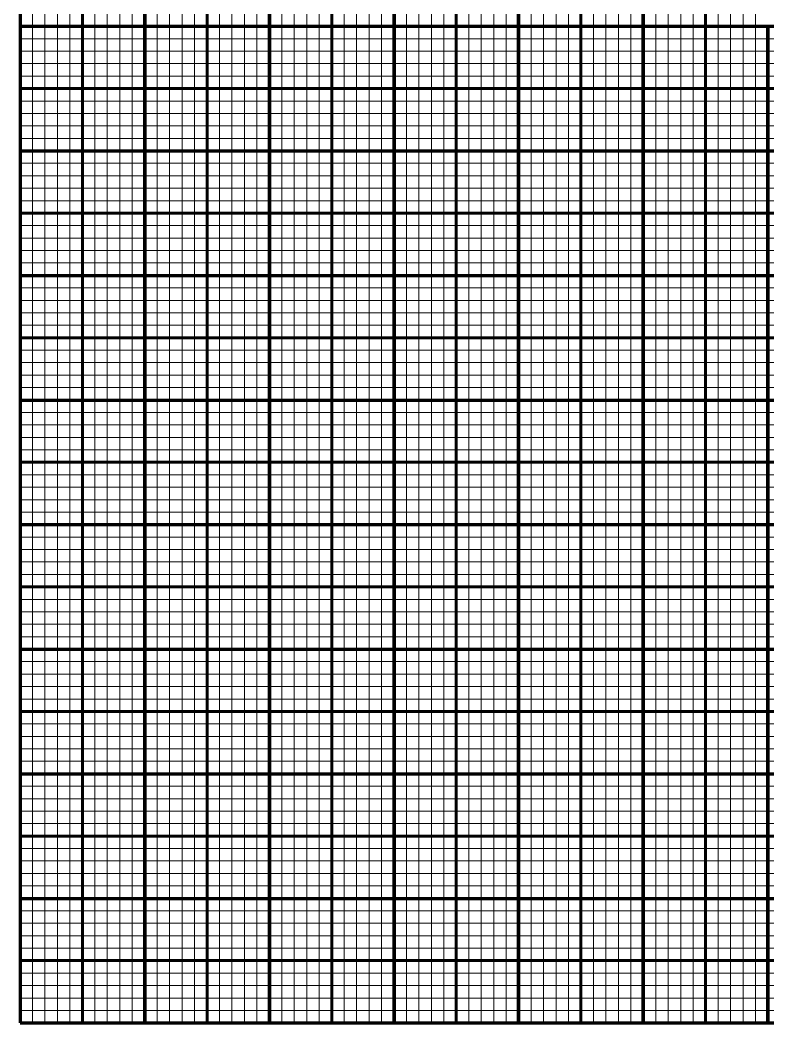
# Model space of a CAD drawing. Header units: millimetres. Extents: x -34 to 216, y -1 to 249.
# Drawn here: x -34.2 to 25.8, y -1.2 to 79.3 of the extents above; entities that cross this region are included whole.
import ezdxf

# ---------------------------------------------------------------- set-up
doc = ezdxf.new("R2010")
doc.units = ezdxf.units.MM
for name, pattern in [('K5LT_BASIC', [0]), ('K5LT_REINFORCED', [0]), ('K5LT_THIN', [0])]:
    doc.linetypes.add(name, pattern=pattern)

msp = doc.modelspace()

# ---------------------------------------------------------------- linework, layer by layer
at = {"color": 134, "linetype": 'K5LT_REINFORCED', "lineweight": 100, "true_color": 0x009696}
for p, q in [((-34.229, 88.803), (-34.229, 78.803)), ((-24.229, 78.803), (-24.229, 88.803)), ((-24.229, 88.803), (-24.229, 78.803)), ((-14.229, 78.803), (-14.229, 88.803)), ((-14.229, 88.803), (-14.229, 78.803)), ((-4.229, 78.803), (-4.229, 88.803)), ((-4.229, 88.803), (-4.229, 78.803)), ((5.771, 78.803), (5.771, 88.803)), ((5.771, 88.803), (5.771, 78.803)), ((15.771, 78.803), (15.771, 88.803)), ((15.771, 88.803), (15.771, 78.803)), ((-34.229, 78.803), (-24.229, 78.803)), ((-34.229, 78.803), (-34.229, 68.803)), ((-34.229, 78.803), (-24.229, 78.803)), ((-24.229, 68.803), (-24.229, 78.803)), ((-24.229, 78.803), (-14.229, 78.803)), ((-24.229, 78.803), (-24.229, 68.803)), ((-24.229, 78.803), (-14.229, 78.803)), ((-14.229, 68.803), (-14.229, 78.803)), ((-14.229, 78.803), (-4.229, 78.803)), ((-14.229, 78.803), (-14.229, 68.803)), ((-14.229, 78.803), (-4.229, 78.803)), ((-4.229, 68.803), (-4.229, 78.803)), ((-4.229, 78.803), (5.771, 78.803)), ((-4.229, 78.803), (-4.229, 68.803)), ((-4.229, 78.803), (5.771, 78.803)), ((5.771, 68.803), (5.771, 78.803)), ((5.771, 78.803), (15.771, 78.803)), ((5.771, 78.803), (5.771, 68.803)), ((5.771, 78.803), (15.771, 78.803)), ((15.771, 68.803), (15.771, 78.803)), ((15.771, 78.803), (25.771, 78.803)), ((15.771, 78.803), (15.771, 68.803)), ((15.771, 78.803), (25.771, 78.803)), ((25.771, 68.803), (25.771, 78.803)), ((25.771, 78.803), (35.771, 78.803)), ((25.771, 78.803), (25.771, 68.803)), ((-34.229, 68.803), (-24.229, 68.803)), ((-34.229, 68.803), (-34.229, 58.803)), ((-34.229, 68.803), (-24.229, 68.803)), ((-24.229, 58.803), (-24.229, 68.803)), ((-24.229, 68.803), (-14.229, 68.803)), ((-24.229, 68.803), (-24.229, 58.803)), ((-24.229, 68.803), (-14.229, 68.803)), ((-14.229, 58.803), (-14.229, 68.803)), ((-14.229, 68.803), (-4.229, 68.803)), ((-14.229, 68.803), (-14.229, 58.803)), ((-14.229, 68.803), (-4.229, 68.803)), ((-4.229, 58.803), (-4.229, 68.803)), ((-4.229, 68.803), (5.771, 68.803)), ((-4.229, 68.803), (-4.229, 58.803)), ((-4.229, 68.803), (5.771, 68.803)), ((5.771, 58.803), (5.771, 68.803)), ((5.771, 68.803), (15.771, 68.803)), ((5.771, 68.803), (5.771, 58.803)), ((5.771, 68.803), (15.771, 68.803)), ((15.771, 58.803), (15.771, 68.803)), ((15.771, 68.803), (25.771, 68.803)), ((15.771, 68.803), (15.771, 58.803)), ((15.771, 68.803), (25.771, 68.803)), ((25.771, 58.803), (25.771, 68.803)), ((25.771, 68.803), (35.771, 68.803)), ((25.771, 68.803), (25.771, 58.803)), ((25.771, 68.803), (35.771, 68.803)), ((-34.229, 58.803), (-24.229, 58.803)), ((-34.229, 58.803), (-34.229, 48.803)), ((-34.229, 58.803), (-24.229, 58.803)), ((-24.229, 48.803), (-24.229, 58.803)), ((-24.229, 58.803), (-14.229, 58.803)), ((-24.229, 58.803), (-24.229, 48.803)), ((-24.229, 58.803), (-14.229, 58.803)), ((-14.229, 48.803), (-14.229, 58.803)), ((-14.229, 58.803), (-4.229, 58.803)), ((-14.229, 58.803), (-14.229, 48.803)), ((-14.229, 58.803), (-4.229, 58.803)), ((-4.229, 48.803), (-4.229, 58.803)), ((-4.229, 58.803), (5.771, 58.803)), ((-4.229, 58.803), (-4.229, 48.803)), ((-4.229, 58.803), (5.771, 58.803)), ((5.771, 48.803), (5.771, 58.803)), ((5.771, 58.803), (15.771, 58.803)), ((5.771, 58.803), (5.771, 48.803)), ((5.771, 58.803), (15.771, 58.803)), ((15.771, 48.803), (15.771, 58.803)), ((15.771, 58.803), (25.771, 58.803)), ((15.771, 58.803), (15.771, 48.803)), ((15.771, 58.803), (25.771, 58.803)), ((25.771, 48.803), (25.771, 58.803)), ((25.771, 58.803), (35.771, 58.803)), ((25.771, 58.803), (25.771, 48.803)), ((25.771, 58.803), (35.771, 58.803)), ((-34.229, 48.803), (-24.229, 48.803)), ((-34.229, 48.803), (-34.229, 38.803)), ((-34.229, 48.803), (-24.229, 48.803)), ((-24.229, 38.803), (-24.229, 48.803)), ((-24.229, 48.803), (-14.229, 48.803)), ((-24.229, 48.803), (-24.229, 38.803)), ((-24.229, 48.803), (-14.229, 48.803)), ((-14.229, 38.803), (-14.229, 48.803)), ((-14.229, 48.803), (-4.229, 48.803)), ((-14.229, 48.803), (-14.229, 38.803)), ((-14.229, 48.803), (-4.229, 48.803)), ((-4.229, 38.803), (-4.229, 48.803)), ((-4.229, 48.803), (5.771, 48.803)), ((-4.229, 48.803), (-4.229, 38.803)), ((-4.229, 48.803), (5.771, 48.803)), ((5.771, 38.803), (5.771, 48.803)), ((5.771, 48.803), (15.771, 48.803)), ((5.771, 48.803), (5.771, 38.803)), ((5.771, 48.803), (15.771, 48.803)), ((15.771, 38.803), (15.771, 48.803)), ((15.771, 48.803), (25.771, 48.803)), ((15.771, 48.803), (15.771, 38.803)), ((15.771, 48.803), (25.771, 48.803)), ((25.771, 38.803), (25.771, 48.803)), ((25.771, 48.803), (35.771, 48.803)), ((25.771, 48.803), (25.771, 38.803)), ((25.771, 48.803), (35.771, 48.803)), ((-34.229, 38.803), (-24.229, 38.803)), ((-34.229, 38.803), (-34.229, 28.803)), ((-34.229, 38.803), (-24.229, 38.803)), ((-24.229, 28.803), (-24.229, 38.803)), ((-24.229, 38.803), (-14.229, 38.803)), ((-24.229, 38.803), (-24.229, 28.803)), ((-24.229, 38.803), (-14.229, 38.803)), ((-14.229, 28.803), (-14.229, 38.803)), ((-14.229, 38.803), (-4.229, 38.803)), ((-14.229, 38.803), (-14.229, 28.803)), ((-14.229, 38.803), (-4.229, 38.803)), ((-4.229, 28.803), (-4.229, 38.803)), ((-4.229, 38.803), (5.771, 38.803)), ((-4.229, 38.803), (-4.229, 28.803)), ((-4.229, 38.803), (5.771, 38.803)), ((5.771, 28.803), (5.771, 38.803)), ((5.771, 38.803), (15.771, 38.803)), ((5.771, 38.803), (5.771, 28.803)), ((5.771, 38.803), (15.771, 38.803)), ((15.771, 28.803), (15.771, 38.803)), ((15.771, 38.803), (25.771, 38.803)), ((15.771, 38.803), (15.771, 28.803)), ((15.771, 38.803), (25.771, 38.803)), ((25.771, 28.803), (25.771, 38.803)), ((25.771, 38.803), (35.771, 38.803)), ((25.771, 38.803), (25.771, 28.803)), ((25.771, 38.803), (35.771, 38.803)), ((-34.229, 28.803), (-24.229, 28.803)), ((-34.229, 28.803), (-34.229, 18.803)), ((-34.229, 28.803), (-24.229, 28.803)), ((-24.229, 18.803), (-24.229, 28.803)), ((-24.229, 28.803), (-14.229, 28.803)), ((-24.229, 28.803), (-24.229, 18.803)), ((-24.229, 28.803), (-14.229, 28.803)), ((-14.229, 18.803), (-14.229, 28.803)), ((-14.229, 28.803), (-4.229, 28.803)), ((-14.229, 28.803), (-14.229, 18.803)), ((-14.229, 28.803), (-4.229, 28.803)), ((-4.229, 18.803), (-4.229, 28.803)), ((-4.229, 28.803), (5.771, 28.803)), ((-4.229, 28.803), (-4.229, 18.803)), ((-4.229, 28.803), (5.771, 28.803)), ((5.771, 18.803), (5.771, 28.803)), ((5.771, 28.803), (15.771, 28.803)), ((5.771, 28.803), (5.771, 18.803)), ((5.771, 28.803), (15.771, 28.803)), ((15.771, 18.803), (15.771, 28.803)), ((15.771, 28.803), (25.771, 28.803)), ((15.771, 28.803), (15.771, 18.803)), ((15.771, 28.803), (25.771, 28.803)), ((25.771, 18.803), (25.771, 28.803)), ((25.771, 28.803), (35.771, 28.803)), ((25.771, 28.803), (25.771, 18.803)), ((25.771, 28.803), (35.771, 28.803)), ((-34.229, 18.803), (-24.229, 18.803)), ((-34.229, 18.803), (-34.229, 8.803)), ((-34.229, 18.803), (-24.229, 18.803)), ((-24.229, 8.803), (-24.229, 18.803)), ((-24.229, 18.803), (-14.229, 18.803)), ((-24.229, 18.803), (-24.229, 8.803)), ((-24.229, 18.803), (-14.229, 18.803)), ((-14.229, 8.803), (-14.229, 18.803)), ((-14.229, 18.803), (-4.229, 18.803)), ((-14.229, 18.803), (-14.229, 8.803)), ((-14.229, 18.803), (-4.229, 18.803)), ((-4.229, 8.803), (-4.229, 18.803)), ((-4.229, 18.803), (5.771, 18.803)), ((-4.229, 18.803), (-4.229, 8.803)), ((-4.229, 18.803), (5.771, 18.803)), ((5.771, 8.803), (5.771, 18.803)), ((5.771, 18.803), (15.771, 18.803)), ((5.771, 18.803), (5.771, 8.803)), ((5.771, 18.803), (15.771, 18.803)), ((15.771, 8.803), (15.771, 18.803)), ((15.771, 18.803), (25.771, 18.803)), ((15.771, 18.803), (15.771, 8.803)), ((15.771, 18.803), (25.771, 18.803)), ((25.771, 8.803), (25.771, 18.803)), ((25.771, 18.803), (35.771, 18.803)), ((25.771, 18.803), (25.771, 8.803)), ((25.771, 18.803), (35.771, 18.803)), ((-34.229, 8.803), (-24.229, 8.803)), ((-34.229, 8.803), (-34.229, -1.197)), ((-34.229, 8.803), (-24.229, 8.803)), ((-34.229, 8.803), (-34.229, -1.197)), ((-34.229, 8.803), (-24.229, 8.803)), ((-24.229, -1.197), (-24.229, 8.803)), ((-24.229, -1.197), (-24.229, 8.803)), ((-24.229, 8.803), (-14.229, 8.803)), ((-24.229, 8.803), (-24.229, -1.197)), ((-24.229, 8.803), (-14.229, 8.803)), ((-14.229, -1.197), (-14.229, 8.803)), ((-14.229, 8.803), (-4.229, 8.803)), ((-14.229, 8.803), (-14.229, -1.197)), ((-14.229, 8.803), (-4.229, 8.803)), ((-4.229, -1.197), (-4.229, 8.803)), ((-4.229, 8.803), (5.771, 8.803)), ((-4.229, 8.803), (-4.229, -1.197)), ((-4.229, 8.803), (5.771, 8.803)), ((5.771, -1.197), (5.771, 8.803)), ((5.771, 8.803), (15.771, 8.803)), ((5.771, 8.803), (5.771, -1.197)), ((5.771, 8.803), (15.771, 8.803)), ((15.771, -1.197), (15.771, 8.803)), ((15.771, 8.803), (25.771, 8.803)), ((15.771, 8.803), (15.771, -1.197)), ((15.771, 8.803), (25.771, 8.803)), ((25.771, -1.197), (25.771, 8.803)), ((25.771, 8.803), (35.771, 8.803)), ((25.771, 8.803), (25.771, -1.197)), ((25.771, 8.803), (35.771, 8.803)), ((-34.229, -1.197), (-24.229, -1.197)), ((-34.229, -1.197), (-24.229, -1.197)), ((-24.229, -1.197), (-14.229, -1.197)), ((-14.229, -1.197), (-4.229, -1.197)), ((-4.229, -1.197), (5.771, -1.197)), ((5.771, -1.197), (15.771, -1.197)), ((15.771, -1.197), (25.771, -1.197)), ((25.771, -1.197), (35.771, -1.197))]:
    msp.add_line(p, q, dxfattribs=at)
at = {"color": 7, "linetype": 'K5LT_THIN', "lineweight": 18}
for p, q in [((-33.229, 88.803), (-33.229, 78.803)), ((-32.229, 88.803), (-32.229, 78.803)), ((-31.229, 88.803), (-31.229, 78.803)), ((-30.229, 88.803), (-30.229, 78.803)), ((-28.229, 88.803), (-28.229, 78.803)), ((-27.229, 88.803), (-27.229, 78.803)), ((-26.229, 88.803), (-26.229, 78.803)), ((-25.229, 88.803), (-25.229, 78.803)), ((-23.229, 88.803), (-23.229, 78.803)), ((-22.229, 88.803), (-22.229, 78.803)), ((-21.229, 88.803), (-21.229, 78.803)), ((-20.229, 88.803), (-20.229, 78.803)), ((-18.229, 88.803), (-18.229, 78.803)), ((-17.229, 88.803), (-17.229, 78.803)), ((-16.229, 88.803), (-16.229, 78.803)), ((-15.229, 88.803), (-15.229, 78.803)), ((-13.229, 88.803), (-13.229, 78.803)), ((-12.229, 88.803), (-12.229, 78.803)), ((-11.229, 88.803), (-11.229, 78.803)), ((-10.229, 88.803), (-10.229, 78.803)), ((-8.229, 88.803), (-8.229, 78.803)), ((-7.229, 88.803), (-7.229, 78.803)), ((-6.229, 88.803), (-6.229, 78.803)), ((-5.229, 88.803), (-5.229, 78.803)), ((-3.229, 88.803), (-3.229, 78.803)), ((-2.229, 88.803), (-2.229, 78.803)), ((-1.229, 88.803), (-1.229, 78.803)), ((-0.229, 88.803), (-0.229, 78.803)), ((1.771, 88.803), (1.771, 78.803)), ((2.771, 88.803), (2.771, 78.803)), ((3.771, 88.803), (3.771, 78.803)), ((4.771, 88.803), (4.771, 78.803)), ((6.771, 88.803), (6.771, 78.803)), ((7.771, 88.803), (7.771, 78.803)), ((8.771, 88.803), (8.771, 78.803)), ((9.771, 88.803), (9.771, 78.803)), ((11.771, 88.803), (11.771, 78.803)), ((12.771, 88.803), (12.771, 78.803)), ((13.771, 88.803), (13.771, 78.803)), ((14.771, 88.803), (14.771, 78.803)), ((16.771, 88.803), (16.771, 78.803)), ((17.771, 88.803), (17.771, 78.803)), ((18.771, 88.803), (18.771, 78.803)), ((19.771, 88.803), (19.771, 78.803)), ((21.771, 88.803), (21.771, 78.803)), ((22.771, 88.803), (22.771, 78.803)), ((23.771, 88.803), (23.771, 78.803)), ((24.771, 88.803), (24.771, 78.803)), ((-33.229, 78.803), (-33.229, 68.803)), ((-32.229, 78.803), (-32.229, 68.803)), ((-31.229, 78.803), (-31.229, 68.803)), ((-30.229, 78.803), (-30.229, 68.803)), ((-28.229, 78.803), (-28.229, 68.803)), ((-27.229, 78.803), (-27.229, 68.803)), ((-26.229, 78.803), (-26.229, 68.803)), ((-25.229, 78.803), (-25.229, 68.803)), ((-23.229, 78.803), (-23.229, 68.803)), ((-22.229, 78.803), (-22.229, 68.803)), ((-21.229, 78.803), (-21.229, 68.803)), ((-20.229, 78.803), (-20.229, 68.803)), ((-18.229, 78.803), (-18.229, 68.803)), ((-17.229, 78.803), (-17.229, 68.803)), ((-16.229, 78.803), (-16.229, 68.803)), ((-15.229, 78.803), (-15.229, 68.803)), ((-13.229, 78.803), (-13.229, 68.803)), ((-12.229, 78.803), (-12.229, 68.803)), ((-11.229, 78.803), (-11.229, 68.803)), ((-10.229, 78.803), (-10.229, 68.803)), ((-8.229, 78.803), (-8.229, 68.803)), ((-7.229, 78.803), (-7.229, 68.803)), ((-6.229, 78.803), (-6.229, 68.803)), ((-5.229, 78.803), (-5.229, 68.803)), ((-3.229, 78.803), (-3.229, 68.803)), ((-2.229, 78.803), (-2.229, 68.803)), ((-1.229, 78.803), (-1.229, 68.803)), ((-0.229, 78.803), (-0.229, 68.803)), ((1.771, 78.803), (1.771, 68.803)), ((2.771, 78.803), (2.771, 68.803)), ((3.771, 78.803), (3.771, 68.803)), ((4.771, 78.803), (4.771, 68.803)), ((6.771, 78.803), (6.771, 68.803)), ((7.771, 78.803), (7.771, 68.803)), ((8.771, 78.803), (8.771, 68.803)), ((9.771, 78.803), (9.771, 68.803)), ((11.771, 78.803), (11.771, 68.803)), ((12.771, 78.803), (12.771, 68.803)), ((13.771, 78.803), (13.771, 68.803)), ((14.771, 78.803), (14.771, 68.803)), ((16.771, 78.803), (16.771, 68.803)), ((17.771, 78.803), (17.771, 68.803)), ((18.771, 78.803), (18.771, 68.803)), ((19.771, 78.803), (19.771, 68.803)), ((21.771, 78.803), (21.771, 68.803)), ((22.771, 78.803), (22.771, 68.803)), ((23.771, 78.803), (23.771, 68.803)), ((24.771, 78.803), (24.771, 68.803)), ((-34.229, 77.803), (-24.229, 77.803)), ((-24.229, 77.803), (-14.229, 77.803)), ((-14.229, 77.803), (-4.229, 77.803)), ((-4.229, 77.803), (5.771, 77.803)), ((5.771, 77.803), (15.771, 77.803)), ((15.771, 77.803), (25.771, 77.803)), ((25.771, 77.803), (35.771, 77.803)), ((-34.229, 76.803), (-24.229, 76.803)), ((-24.229, 76.803), (-14.229, 76.803)), ((-14.229, 76.803), (-4.229, 76.803)), ((-4.229, 76.803), (5.771, 76.803)), ((5.771, 76.803), (15.771, 76.803)), ((15.771, 76.803), (25.771, 76.803)), ((25.771, 76.803), (35.771, 76.803)), ((-34.229, 75.803), (-24.229, 75.803)), ((-24.229, 75.803), (-14.229, 75.803)), ((-14.229, 75.803), (-4.229, 75.803)), ((-4.229, 75.803), (5.771, 75.803)), ((5.771, 75.803), (15.771, 75.803)), ((15.771, 75.803), (25.771, 75.803)), ((25.771, 75.803), (35.771, 75.803)), ((-34.229, 74.803), (-24.229, 74.803)), ((-24.229, 74.803), (-14.229, 74.803)), ((-14.229, 74.803), (-4.229, 74.803)), ((-4.229, 74.803), (5.771, 74.803)), ((5.771, 74.803), (15.771, 74.803)), ((15.771, 74.803), (25.771, 74.803)), ((25.771, 74.803), (35.771, 74.803)), ((-34.229, 72.803), (-24.229, 72.803)), ((-24.229, 72.803), (-14.229, 72.803)), ((-14.229, 72.803), (-4.229, 72.803)), ((-4.229, 72.803), (5.771, 72.803)), ((5.771, 72.803), (15.771, 72.803)), ((15.771, 72.803), (25.771, 72.803)), ((25.771, 72.803), (35.771, 72.803)), ((-34.229, 71.803), (-24.229, 71.803)), ((-24.229, 71.803), (-14.229, 71.803)), ((-14.229, 71.803), (-4.229, 71.803)), ((-4.229, 71.803), (5.771, 71.803)), ((5.771, 71.803), (15.771, 71.803)), ((15.771, 71.803), (25.771, 71.803)), ((25.771, 71.803), (35.771, 71.803)), ((-34.229, 70.803), (-24.229, 70.803)), ((-24.229, 70.803), (-14.229, 70.803)), ((-14.229, 70.803), (-4.229, 70.803)), ((-4.229, 70.803), (5.771, 70.803)), ((5.771, 70.803), (15.771, 70.803)), ((15.771, 70.803), (25.771, 70.803)), ((25.771, 70.803), (35.771, 70.803)), ((-34.229, 69.803), (-24.229, 69.803)), ((-24.229, 69.803), (-14.229, 69.803)), ((-14.229, 69.803), (-4.229, 69.803)), ((-4.229, 69.803), (5.771, 69.803)), ((5.771, 69.803), (15.771, 69.803)), ((15.771, 69.803), (25.771, 69.803)), ((25.771, 69.803), (35.771, 69.803)), ((-33.229, 68.803), (-33.229, 58.803)), ((-32.229, 68.803), (-32.229, 58.803)), ((-31.229, 68.803), (-31.229, 58.803)), ((-30.229, 68.803), (-30.229, 58.803)), ((-28.229, 68.803), (-28.229, 58.803)), ((-27.229, 68.803), (-27.229, 58.803)), ((-26.229, 68.803), (-26.229, 58.803)), ((-25.229, 68.803), (-25.229, 58.803)), ((-23.229, 68.803), (-23.229, 58.803)), ((-22.229, 68.803), (-22.229, 58.803)), ((-21.229, 68.803), (-21.229, 58.803)), ((-20.229, 68.803), (-20.229, 58.803)), ((-18.229, 68.803), (-18.229, 58.803)), ((-17.229, 68.803), (-17.229, 58.803)), ((-16.229, 68.803), (-16.229, 58.803)), ((-15.229, 68.803), (-15.229, 58.803)), ((-13.229, 68.803), (-13.229, 58.803)), ((-12.229, 68.803), (-12.229, 58.803)), ((-11.229, 68.803), (-11.229, 58.803)), ((-10.229, 68.803), (-10.229, 58.803)), ((-8.229, 68.803), (-8.229, 58.803)), ((-7.229, 68.803), (-7.229, 58.803)), ((-6.229, 68.803), (-6.229, 58.803)), ((-5.229, 68.803), (-5.229, 58.803)), ((-3.229, 68.803), (-3.229, 58.803)), ((-2.229, 68.803), (-2.229, 58.803)), ((-1.229, 68.803), (-1.229, 58.803)), ((-0.229, 68.803), (-0.229, 58.803)), ((1.771, 68.803), (1.771, 58.803)), ((2.771, 68.803), (2.771, 58.803)), ((3.771, 68.803), (3.771, 58.803)), ((4.771, 68.803), (4.771, 58.803)), ((6.771, 68.803), (6.771, 58.803)), ((7.771, 68.803), (7.771, 58.803)), ((8.771, 68.803), (8.771, 58.803)), ((9.771, 68.803), (9.771, 58.803)), ((11.771, 68.803), (11.771, 58.803)), ((12.771, 68.803), (12.771, 58.803)), ((13.771, 68.803), (13.771, 58.803)), ((14.771, 68.803), (14.771, 58.803)), ((16.771, 68.803), (16.771, 58.803)), ((17.771, 68.803), (17.771, 58.803)), ((18.771, 68.803), (18.771, 58.803)), ((19.771, 68.803), (19.771, 58.803)), ((21.771, 68.803), (21.771, 58.803)), ((22.771, 68.803), (22.771, 58.803)), ((23.771, 68.803), (23.771, 58.803)), ((24.771, 68.803), (24.771, 58.803)), ((-34.229, 67.803), (-24.229, 67.803)), ((-24.229, 67.803), (-14.229, 67.803)), ((-14.229, 67.803), (-4.229, 67.803)), ((-4.229, 67.803), (5.771, 67.803)), ((5.771, 67.803), (15.771, 67.803)), ((15.771, 67.803), (25.771, 67.803)), ((25.771, 67.803), (35.771, 67.803)), ((-34.229, 66.803), (-24.229, 66.803)), ((-24.229, 66.803), (-14.229, 66.803)), ((-14.229, 66.803), (-4.229, 66.803)), ((-4.229, 66.803), (5.771, 66.803)), ((5.771, 66.803), (15.771, 66.803)), ((15.771, 66.803), (25.771, 66.803)), ((25.771, 66.803), (35.771, 66.803)), ((-34.229, 65.803), (-24.229, 65.803)), ((-24.229, 65.803), (-14.229, 65.803)), ((-14.229, 65.803), (-4.229, 65.803)), ((-4.229, 65.803), (5.771, 65.803)), ((5.771, 65.803), (15.771, 65.803)), ((15.771, 65.803), (25.771, 65.803)), ((25.771, 65.803), (35.771, 65.803)), ((-34.229, 64.803), (-24.229, 64.803)), ((-24.229, 64.803), (-14.229, 64.803)), ((-14.229, 64.803), (-4.229, 64.803)), ((-4.229, 64.803), (5.771, 64.803)), ((5.771, 64.803), (15.771, 64.803)), ((15.771, 64.803), (25.771, 64.803)), ((25.771, 64.803), (35.771, 64.803)), ((-34.229, 62.803), (-24.229, 62.803)), ((-24.229, 62.803), (-14.229, 62.803)), ((-14.229, 62.803), (-4.229, 62.803)), ((-4.229, 62.803), (5.771, 62.803)), ((5.771, 62.803), (15.771, 62.803)), ((15.771, 62.803), (25.771, 62.803)), ((25.771, 62.803), (35.771, 62.803)), ((-34.229, 61.803), (-24.229, 61.803)), ((-24.229, 61.803), (-14.229, 61.803)), ((-14.229, 61.803), (-4.229, 61.803)), ((-4.229, 61.803), (5.771, 61.803)), ((5.771, 61.803), (15.771, 61.803)), ((15.771, 61.803), (25.771, 61.803)), ((25.771, 61.803), (35.771, 61.803)), ((-34.229, 60.803), (-24.229, 60.803)), ((-24.229, 60.803), (-14.229, 60.803)), ((-14.229, 60.803), (-4.229, 60.803)), ((-4.229, 60.803), (5.771, 60.803)), ((5.771, 60.803), (15.771, 60.803)), ((15.771, 60.803), (25.771, 60.803)), ((25.771, 60.803), (35.771, 60.803)), ((-34.229, 59.803), (-24.229, 59.803)), ((-24.229, 59.803), (-14.229, 59.803)), ((-14.229, 59.803), (-4.229, 59.803)), ((-4.229, 59.803), (5.771, 59.803)), ((5.771, 59.803), (15.771, 59.803)), ((15.771, 59.803), (25.771, 59.803)), ((25.771, 59.803), (35.771, 59.803)), ((-33.229, 58.803), (-33.229, 48.803)), ((-32.229, 58.803), (-32.229, 48.803)), ((-31.229, 58.803), (-31.229, 48.803)), ((-30.229, 58.803), (-30.229, 48.803)), ((-28.229, 58.803), (-28.229, 48.803)), ((-27.229, 58.803), (-27.229, 48.803)), ((-26.229, 58.803), (-26.229, 48.803)), ((-25.229, 58.803), (-25.229, 48.803)), ((-23.229, 58.803), (-23.229, 48.803)), ((-22.229, 58.803), (-22.229, 48.803)), ((-21.229, 58.803), (-21.229, 48.803)), ((-20.229, 58.803), (-20.229, 48.803)), ((-18.229, 58.803), (-18.229, 48.803)), ((-17.229, 58.803), (-17.229, 48.803)), ((-16.229, 58.803), (-16.229, 48.803)), ((-15.229, 58.803), (-15.229, 48.803)), ((-13.229, 58.803), (-13.229, 48.803)), ((-12.229, 58.803), (-12.229, 48.803)), ((-11.229, 58.803), (-11.229, 48.803)), ((-10.229, 58.803), (-10.229, 48.803)), ((-8.229, 58.803), (-8.229, 48.803)), ((-7.229, 58.803), (-7.229, 48.803)), ((-6.229, 58.803), (-6.229, 48.803)), ((-5.229, 58.803), (-5.229, 48.803)), ((-3.229, 58.803), (-3.229, 48.803)), ((-2.229, 58.803), (-2.229, 48.803)), ((-1.229, 58.803), (-1.229, 48.803)), ((-0.229, 58.803), (-0.229, 48.803)), ((1.771, 58.803), (1.771, 48.803)), ((2.771, 58.803), (2.771, 48.803)), ((3.771, 58.803), (3.771, 48.803)), ((4.771, 58.803), (4.771, 48.803)), ((6.771, 58.803), (6.771, 48.803)), ((7.771, 58.803), (7.771, 48.803)), ((8.771, 58.803), (8.771, 48.803)), ((9.771, 58.803), (9.771, 48.803)), ((11.771, 58.803), (11.771, 48.803)), ((12.771, 58.803), (12.771, 48.803)), ((13.771, 58.803), (13.771, 48.803)), ((14.771, 58.803), (14.771, 48.803)), ((16.771, 58.803), (16.771, 48.803)), ((17.771, 58.803), (17.771, 48.803)), ((18.771, 58.803), (18.771, 48.803)), ((19.771, 58.803), (19.771, 48.803)), ((21.771, 58.803), (21.771, 48.803)), ((22.771, 58.803), (22.771, 48.803)), ((23.771, 58.803), (23.771, 48.803)), ((24.771, 58.803), (24.771, 48.803)), ((-34.229, 57.803), (-24.229, 57.803)), ((-24.229, 57.803), (-14.229, 57.803)), ((-14.229, 57.803), (-4.229, 57.803)), ((-4.229, 57.803), (5.771, 57.803)), ((5.771, 57.803), (15.771, 57.803)), ((15.771, 57.803), (25.771, 57.803)), ((25.771, 57.803), (35.771, 57.803)), ((-34.229, 56.803), (-24.229, 56.803)), ((-24.229, 56.803), (-14.229, 56.803)), ((-14.229, 56.803), (-4.229, 56.803)), ((-4.229, 56.803), (5.771, 56.803)), ((5.771, 56.803), (15.771, 56.803)), ((15.771, 56.803), (25.771, 56.803)), ((25.771, 56.803), (35.771, 56.803)), ((-34.229, 55.803), (-24.229, 55.803)), ((-24.229, 55.803), (-14.229, 55.803)), ((-14.229, 55.803), (-4.229, 55.803)), ((-4.229, 55.803), (5.771, 55.803)), ((5.771, 55.803), (15.771, 55.803)), ((15.771, 55.803), (25.771, 55.803)), ((25.771, 55.803), (35.771, 55.803)), ((-34.229, 54.803), (-24.229, 54.803)), ((-24.229, 54.803), (-14.229, 54.803)), ((-14.229, 54.803), (-4.229, 54.803)), ((-4.229, 54.803), (5.771, 54.803)), ((5.771, 54.803), (15.771, 54.803)), ((15.771, 54.803), (25.771, 54.803)), ((25.771, 54.803), (35.771, 54.803)), ((-34.229, 52.803), (-24.229, 52.803)), ((-24.229, 52.803), (-14.229, 52.803)), ((-14.229, 52.803), (-4.229, 52.803)), ((-4.229, 52.803), (5.771, 52.803)), ((5.771, 52.803), (15.771, 52.803)), ((15.771, 52.803), (25.771, 52.803)), ((25.771, 52.803), (35.771, 52.803)), ((-34.229, 51.803), (-24.229, 51.803)), ((-24.229, 51.803), (-14.229, 51.803)), ((-14.229, 51.803), (-4.229, 51.803)), ((-4.229, 51.803), (5.771, 51.803)), ((5.771, 51.803), (15.771, 51.803)), ((15.771, 51.803), (25.771, 51.803)), ((25.771, 51.803), (35.771, 51.803)), ((-34.229, 50.803), (-24.229, 50.803)), ((-24.229, 50.803), (-14.229, 50.803)), ((-14.229, 50.803), (-4.229, 50.803)), ((-4.229, 50.803), (5.771, 50.803)), ((5.771, 50.803), (15.771, 50.803)), ((15.771, 50.803), (25.771, 50.803)), ((25.771, 50.803), (35.771, 50.803)), ((-34.229, 49.803), (-24.229, 49.803)), ((-24.229, 49.803), (-14.229, 49.803)), ((-14.229, 49.803), (-4.229, 49.803)), ((-4.229, 49.803), (5.771, 49.803)), ((5.771, 49.803), (15.771, 49.803)), ((15.771, 49.803), (25.771, 49.803)), ((25.771, 49.803), (35.771, 49.803)), ((-33.229, 48.803), (-33.229, 38.803)), ((-32.229, 48.803), (-32.229, 38.803)), ((-31.229, 48.803), (-31.229, 38.803)), ((-30.229, 48.803), (-30.229, 38.803)), ((-28.229, 48.803), (-28.229, 38.803)), ((-27.229, 48.803), (-27.229, 38.803)), ((-26.229, 48.803), (-26.229, 38.803)), ((-25.229, 48.803), (-25.229, 38.803)), ((-23.229, 48.803), (-23.229, 38.803)), ((-22.229, 48.803), (-22.229, 38.803)), ((-21.229, 48.803), (-21.229, 38.803)), ((-20.229, 48.803), (-20.229, 38.803)), ((-18.229, 48.803), (-18.229, 38.803)), ((-17.229, 48.803), (-17.229, 38.803)), ((-16.229, 48.803), (-16.229, 38.803)), ((-15.229, 48.803), (-15.229, 38.803)), ((-13.229, 48.803), (-13.229, 38.803)), ((-12.229, 48.803), (-12.229, 38.803)), ((-11.229, 48.803), (-11.229, 38.803)), ((-10.229, 48.803), (-10.229, 38.803)), ((-8.229, 48.803), (-8.229, 38.803)), ((-7.229, 48.803), (-7.229, 38.803)), ((-6.229, 48.803), (-6.229, 38.803)), ((-5.229, 48.803), (-5.229, 38.803)), ((-3.229, 48.803), (-3.229, 38.803)), ((-2.229, 48.803), (-2.229, 38.803)), ((-1.229, 48.803), (-1.229, 38.803)), ((-0.229, 48.803), (-0.229, 38.803)), ((1.771, 48.803), (1.771, 38.803)), ((2.771, 48.803), (2.771, 38.803)), ((3.771, 48.803), (3.771, 38.803)), ((4.771, 48.803), (4.771, 38.803)), ((6.771, 48.803), (6.771, 38.803)), ((7.771, 48.803), (7.771, 38.803)), ((8.771, 48.803), (8.771, 38.803)), ((9.771, 48.803), (9.771, 38.803)), ((11.771, 48.803), (11.771, 38.803)), ((12.771, 48.803), (12.771, 38.803)), ((13.771, 48.803), (13.771, 38.803)), ((14.771, 48.803), (14.771, 38.803)), ((16.771, 48.803), (16.771, 38.803)), ((17.771, 48.803), (17.771, 38.803)), ((18.771, 48.803), (18.771, 38.803)), ((19.771, 48.803), (19.771, 38.803)), ((21.771, 48.803), (21.771, 38.803)), ((22.771, 48.803), (22.771, 38.803)), ((23.771, 48.803), (23.771, 38.803)), ((24.771, 48.803), (24.771, 38.803)), ((-34.229, 47.803), (-24.229, 47.803)), ((-24.229, 47.803), (-14.229, 47.803)), ((-14.229, 47.803), (-4.229, 47.803)), ((-4.229, 47.803), (5.771, 47.803)), ((5.771, 47.803), (15.771, 47.803)), ((15.771, 47.803), (25.771, 47.803)), ((25.771, 47.803), (35.771, 47.803)), ((-34.229, 46.803), (-24.229, 46.803)), ((-24.229, 46.803), (-14.229, 46.803)), ((-14.229, 46.803), (-4.229, 46.803)), ((-4.229, 46.803), (5.771, 46.803)), ((5.771, 46.803), (15.771, 46.803)), ((15.771, 46.803), (25.771, 46.803)), ((25.771, 46.803), (35.771, 46.803)), ((-34.229, 45.803), (-24.229, 45.803)), ((-24.229, 45.803), (-14.229, 45.803)), ((-14.229, 45.803), (-4.229, 45.803)), ((-4.229, 45.803), (5.771, 45.803)), ((5.771, 45.803), (15.771, 45.803)), ((15.771, 45.803), (25.771, 45.803)), ((25.771, 45.803), (35.771, 45.803)), ((-34.229, 44.803), (-24.229, 44.803)), ((-24.229, 44.803), (-14.229, 44.803)), ((-14.229, 44.803), (-4.229, 44.803)), ((-4.229, 44.803), (5.771, 44.803)), ((5.771, 44.803), (15.771, 44.803)), ((15.771, 44.803), (25.771, 44.803)), ((25.771, 44.803), (35.771, 44.803)), ((-34.229, 42.803), (-24.229, 42.803)), ((-24.229, 42.803), (-14.229, 42.803)), ((-14.229, 42.803), (-4.229, 42.803)), ((-4.229, 42.803), (5.771, 42.803)), ((5.771, 42.803), (15.771, 42.803)), ((15.771, 42.803), (25.771, 42.803)), ((25.771, 42.803), (35.771, 42.803)), ((-34.229, 41.803), (-24.229, 41.803)), ((-24.229, 41.803), (-14.229, 41.803)), ((-14.229, 41.803), (-4.229, 41.803)), ((-4.229, 41.803), (5.771, 41.803)), ((5.771, 41.803), (15.771, 41.803)), ((15.771, 41.803), (25.771, 41.803)), ((25.771, 41.803), (35.771, 41.803)), ((-34.229, 40.803), (-24.229, 40.803)), ((-24.229, 40.803), (-14.229, 40.803)), ((-14.229, 40.803), (-4.229, 40.803)), ((-4.229, 40.803), (5.771, 40.803)), ((5.771, 40.803), (15.771, 40.803)), ((15.771, 40.803), (25.771, 40.803)), ((25.771, 40.803), (35.771, 40.803)), ((-34.229, 39.803), (-24.229, 39.803)), ((-24.229, 39.803), (-14.229, 39.803)), ((-14.229, 39.803), (-4.229, 39.803)), ((-4.229, 39.803), (5.771, 39.803)), ((5.771, 39.803), (15.771, 39.803)), ((15.771, 39.803), (25.771, 39.803)), ((25.771, 39.803), (35.771, 39.803)), ((-33.229, 38.803), (-33.229, 28.803)), ((-32.229, 38.803), (-32.229, 28.803)), ((-31.229, 38.803), (-31.229, 28.803)), ((-30.229, 38.803), (-30.229, 28.803)), ((-28.229, 38.803), (-28.229, 28.803)), ((-27.229, 38.803), (-27.229, 28.803)), ((-26.229, 38.803), (-26.229, 28.803)), ((-25.229, 38.803), (-25.229, 28.803)), ((-23.229, 38.803), (-23.229, 28.803)), ((-22.229, 38.803), (-22.229, 28.803)), ((-21.229, 38.803), (-21.229, 28.803)), ((-20.229, 38.803), (-20.229, 28.803)), ((-18.229, 38.803), (-18.229, 28.803)), ((-17.229, 38.803), (-17.229, 28.803)), ((-16.229, 38.803), (-16.229, 28.803)), ((-15.229, 38.803), (-15.229, 28.803)), ((-13.229, 38.803), (-13.229, 28.803)), ((-12.229, 38.803), (-12.229, 28.803)), ((-11.229, 38.803), (-11.229, 28.803)), ((-10.229, 38.803), (-10.229, 28.803)), ((-8.229, 38.803), (-8.229, 28.803)), ((-7.229, 38.803), (-7.229, 28.803)), ((-6.229, 38.803), (-6.229, 28.803)), ((-5.229, 38.803), (-5.229, 28.803)), ((-3.229, 38.803), (-3.229, 28.803)), ((-2.229, 38.803), (-2.229, 28.803)), ((-1.229, 38.803), (-1.229, 28.803)), ((-0.229, 38.803), (-0.229, 28.803)), ((1.771, 38.803), (1.771, 28.803)), ((2.771, 38.803), (2.771, 28.803)), ((3.771, 38.803), (3.771, 28.803)), ((4.771, 38.803), (4.771, 28.803)), ((6.771, 38.803), (6.771, 28.803)), ((7.771, 38.803), (7.771, 28.803)), ((8.771, 38.803), (8.771, 28.803)), ((9.771, 38.803), (9.771, 28.803)), ((11.771, 38.803), (11.771, 28.803)), ((12.771, 38.803), (12.771, 28.803)), ((13.771, 38.803), (13.771, 28.803)), ((14.771, 38.803), (14.771, 28.803)), ((16.771, 38.803), (16.771, 28.803)), ((17.771, 38.803), (17.771, 28.803)), ((18.771, 38.803), (18.771, 28.803)), ((19.771, 38.803), (19.771, 28.803)), ((21.771, 38.803), (21.771, 28.803)), ((22.771, 38.803), (22.771, 28.803)), ((23.771, 38.803), (23.771, 28.803)), ((24.771, 38.803), (24.771, 28.803)), ((-34.229, 37.803), (-24.229, 37.803)), ((-24.229, 37.803), (-14.229, 37.803)), ((-14.229, 37.803), (-4.229, 37.803)), ((-4.229, 37.803), (5.771, 37.803)), ((5.771, 37.803), (15.771, 37.803)), ((15.771, 37.803), (25.771, 37.803)), ((25.771, 37.803), (35.771, 37.803)), ((-34.229, 36.803), (-24.229, 36.803)), ((-24.229, 36.803), (-14.229, 36.803)), ((-14.229, 36.803), (-4.229, 36.803)), ((-4.229, 36.803), (5.771, 36.803)), ((5.771, 36.803), (15.771, 36.803)), ((15.771, 36.803), (25.771, 36.803)), ((25.771, 36.803), (35.771, 36.803)), ((-34.229, 35.803), (-24.229, 35.803)), ((-24.229, 35.803), (-14.229, 35.803)), ((-14.229, 35.803), (-4.229, 35.803)), ((-4.229, 35.803), (5.771, 35.803)), ((5.771, 35.803), (15.771, 35.803)), ((15.771, 35.803), (25.771, 35.803)), ((25.771, 35.803), (35.771, 35.803)), ((-34.229, 34.803), (-24.229, 34.803)), ((-24.229, 34.803), (-14.229, 34.803)), ((-14.229, 34.803), (-4.229, 34.803)), ((-4.229, 34.803), (5.771, 34.803)), ((5.771, 34.803), (15.771, 34.803)), ((15.771, 34.803), (25.771, 34.803)), ((25.771, 34.803), (35.771, 34.803)), ((-34.229, 32.803), (-24.229, 32.803)), ((-24.229, 32.803), (-14.229, 32.803)), ((-14.229, 32.803), (-4.229, 32.803)), ((-4.229, 32.803), (5.771, 32.803)), ((5.771, 32.803), (15.771, 32.803)), ((15.771, 32.803), (25.771, 32.803)), ((25.771, 32.803), (35.771, 32.803)), ((-34.229, 31.803), (-24.229, 31.803)), ((-24.229, 31.803), (-14.229, 31.803)), ((-14.229, 31.803), (-4.229, 31.803)), ((-4.229, 31.803), (5.771, 31.803)), ((5.771, 31.803), (15.771, 31.803)), ((15.771, 31.803), (25.771, 31.803)), ((25.771, 31.803), (35.771, 31.803)), ((-34.229, 30.803), (-24.229, 30.803)), ((-24.229, 30.803), (-14.229, 30.803)), ((-14.229, 30.803), (-4.229, 30.803)), ((-4.229, 30.803), (5.771, 30.803)), ((5.771, 30.803), (15.771, 30.803)), ((15.771, 30.803), (25.771, 30.803)), ((25.771, 30.803), (35.771, 30.803)), ((-34.229, 29.803), (-24.229, 29.803)), ((-24.229, 29.803), (-14.229, 29.803)), ((-14.229, 29.803), (-4.229, 29.803)), ((-4.229, 29.803), (5.771, 29.803)), ((5.771, 29.803), (15.771, 29.803)), ((15.771, 29.803), (25.771, 29.803)), ((25.771, 29.803), (35.771, 29.803)), ((-33.229, 28.803), (-33.229, 18.803)), ((-32.229, 28.803), (-32.229, 18.803)), ((-31.229, 28.803), (-31.229, 18.803)), ((-30.229, 28.803), (-30.229, 18.803)), ((-28.229, 28.803), (-28.229, 18.803)), ((-27.229, 28.803), (-27.229, 18.803)), ((-26.229, 28.803), (-26.229, 18.803)), ((-25.229, 28.803), (-25.229, 18.803)), ((-23.229, 28.803), (-23.229, 18.803)), ((-22.229, 28.803), (-22.229, 18.803)), ((-21.229, 28.803), (-21.229, 18.803)), ((-20.229, 28.803), (-20.229, 18.803)), ((-18.229, 28.803), (-18.229, 18.803)), ((-17.229, 28.803), (-17.229, 18.803)), ((-16.229, 28.803), (-16.229, 18.803)), ((-15.229, 28.803), (-15.229, 18.803)), ((-13.229, 28.803), (-13.229, 18.803)), ((-12.229, 28.803), (-12.229, 18.803)), ((-11.229, 28.803), (-11.229, 18.803)), ((-10.229, 28.803), (-10.229, 18.803)), ((-8.229, 28.803), (-8.229, 18.803)), ((-7.229, 28.803), (-7.229, 18.803)), ((-6.229, 28.803), (-6.229, 18.803)), ((-5.229, 28.803), (-5.229, 18.803)), ((-3.229, 28.803), (-3.229, 18.803)), ((-2.229, 28.803), (-2.229, 18.803)), ((-1.229, 28.803), (-1.229, 18.803)), ((-0.229, 28.803), (-0.229, 18.803)), ((1.771, 28.803), (1.771, 18.803)), ((2.771, 28.803), (2.771, 18.803)), ((3.771, 28.803), (3.771, 18.803)), ((4.771, 28.803), (4.771, 18.803)), ((6.771, 28.803), (6.771, 18.803)), ((7.771, 28.803), (7.771, 18.803)), ((8.771, 28.803), (8.771, 18.803)), ((9.771, 28.803), (9.771, 18.803)), ((11.771, 28.803), (11.771, 18.803)), ((12.771, 28.803), (12.771, 18.803)), ((13.771, 28.803), (13.771, 18.803)), ((14.771, 28.803), (14.771, 18.803)), ((16.771, 28.803), (16.771, 18.803)), ((17.771, 28.803), (17.771, 18.803)), ((18.771, 28.803), (18.771, 18.803)), ((19.771, 28.803), (19.771, 18.803)), ((21.771, 28.803), (21.771, 18.803)), ((22.771, 28.803), (22.771, 18.803)), ((23.771, 28.803), (23.771, 18.803)), ((24.771, 28.803), (24.771, 18.803)), ((-34.229, 27.803), (-24.229, 27.803)), ((-24.229, 27.803), (-14.229, 27.803)), ((-14.229, 27.803), (-4.229, 27.803)), ((-4.229, 27.803), (5.771, 27.803)), ((5.771, 27.803), (15.771, 27.803)), ((15.771, 27.803), (25.771, 27.803)), ((25.771, 27.803), (35.771, 27.803)), ((-34.229, 26.803), (-24.229, 26.803)), ((-24.229, 26.803), (-14.229, 26.803)), ((-14.229, 26.803), (-4.229, 26.803)), ((-4.229, 26.803), (5.771, 26.803)), ((5.771, 26.803), (15.771, 26.803)), ((15.771, 26.803), (25.771, 26.803)), ((25.771, 26.803), (35.771, 26.803)), ((-34.229, 25.803), (-24.229, 25.803)), ((-24.229, 25.803), (-14.229, 25.803)), ((-14.229, 25.803), (-4.229, 25.803)), ((-4.229, 25.803), (5.771, 25.803)), ((5.771, 25.803), (15.771, 25.803)), ((15.771, 25.803), (25.771, 25.803)), ((25.771, 25.803), (35.771, 25.803)), ((-34.229, 24.803), (-24.229, 24.803)), ((-24.229, 24.803), (-14.229, 24.803)), ((-14.229, 24.803), (-4.229, 24.803)), ((-4.229, 24.803), (5.771, 24.803)), ((5.771, 24.803), (15.771, 24.803)), ((15.771, 24.803), (25.771, 24.803)), ((25.771, 24.803), (35.771, 24.803)), ((-34.229, 22.803), (-24.229, 22.803)), ((-24.229, 22.803), (-14.229, 22.803)), ((-14.229, 22.803), (-4.229, 22.803)), ((-4.229, 22.803), (5.771, 22.803)), ((5.771, 22.803), (15.771, 22.803)), ((15.771, 22.803), (25.771, 22.803)), ((25.771, 22.803), (35.771, 22.803)), ((-34.229, 21.803), (-24.229, 21.803)), ((-24.229, 21.803), (-14.229, 21.803)), ((-14.229, 21.803), (-4.229, 21.803)), ((-4.229, 21.803), (5.771, 21.803)), ((5.771, 21.803), (15.771, 21.803)), ((15.771, 21.803), (25.771, 21.803)), ((25.771, 21.803), (35.771, 21.803)), ((-34.229, 20.803), (-24.229, 20.803)), ((-24.229, 20.803), (-14.229, 20.803)), ((-14.229, 20.803), (-4.229, 20.803)), ((-4.229, 20.803), (5.771, 20.803)), ((5.771, 20.803), (15.771, 20.803)), ((15.771, 20.803), (25.771, 20.803)), ((25.771, 20.803), (35.771, 20.803)), ((-34.229, 19.803), (-24.229, 19.803)), ((-24.229, 19.803), (-14.229, 19.803)), ((-14.229, 19.803), (-4.229, 19.803)), ((-4.229, 19.803), (5.771, 19.803)), ((5.771, 19.803), (15.771, 19.803)), ((15.771, 19.803), (25.771, 19.803)), ((25.771, 19.803), (35.771, 19.803)), ((-33.229, 18.803), (-33.229, 8.803)), ((-32.229, 18.803), (-32.229, 8.803)), ((-31.229, 18.803), (-31.229, 8.803)), ((-30.229, 18.803), (-30.229, 8.803)), ((-28.229, 18.803), (-28.229, 8.803)), ((-27.229, 18.803), (-27.229, 8.803)), ((-26.229, 18.803), (-26.229, 8.803)), ((-25.229, 18.803), (-25.229, 8.803)), ((-23.229, 18.803), (-23.229, 8.803)), ((-22.229, 18.803), (-22.229, 8.803)), ((-21.229, 18.803), (-21.229, 8.803)), ((-20.229, 18.803), (-20.229, 8.803)), ((-18.229, 18.803), (-18.229, 8.803)), ((-17.229, 18.803), (-17.229, 8.803)), ((-16.229, 18.803), (-16.229, 8.803)), ((-15.229, 18.803), (-15.229, 8.803)), ((-13.229, 18.803), (-13.229, 8.803)), ((-12.229, 18.803), (-12.229, 8.803)), ((-11.229, 18.803), (-11.229, 8.803)), ((-10.229, 18.803), (-10.229, 8.803)), ((-8.229, 18.803), (-8.229, 8.803)), ((-7.229, 18.803), (-7.229, 8.803)), ((-6.229, 18.803), (-6.229, 8.803)), ((-5.229, 18.803), (-5.229, 8.803)), ((-3.229, 18.803), (-3.229, 8.803)), ((-2.229, 18.803), (-2.229, 8.803)), ((-1.229, 18.803), (-1.229, 8.803)), ((-0.229, 18.803), (-0.229, 8.803)), ((1.771, 18.803), (1.771, 8.803)), ((2.771, 18.803), (2.771, 8.803)), ((3.771, 18.803), (3.771, 8.803)), ((4.771, 18.803), (4.771, 8.803)), ((6.771, 18.803), (6.771, 8.803)), ((7.771, 18.803), (7.771, 8.803)), ((8.771, 18.803), (8.771, 8.803)), ((9.771, 18.803), (9.771, 8.803)), ((11.771, 18.803), (11.771, 8.803)), ((12.771, 18.803), (12.771, 8.803)), ((13.771, 18.803), (13.771, 8.803)), ((14.771, 18.803), (14.771, 8.803)), ((16.771, 18.803), (16.771, 8.803)), ((17.771, 18.803), (17.771, 8.803)), ((18.771, 18.803), (18.771, 8.803)), ((19.771, 18.803), (19.771, 8.803)), ((21.771, 18.803), (21.771, 8.803)), ((22.771, 18.803), (22.771, 8.803)), ((23.771, 18.803), (23.771, 8.803)), ((24.771, 18.803), (24.771, 8.803)), ((-34.229, 17.803), (-24.229, 17.803)), ((-24.229, 17.803), (-14.229, 17.803)), ((-14.229, 17.803), (-4.229, 17.803)), ((-4.229, 17.803), (5.771, 17.803)), ((5.771, 17.803), (15.771, 17.803)), ((15.771, 17.803), (25.771, 17.803)), ((25.771, 17.803), (35.771, 17.803)), ((-34.229, 16.803), (-24.229, 16.803)), ((-24.229, 16.803), (-14.229, 16.803)), ((-14.229, 16.803), (-4.229, 16.803)), ((-4.229, 16.803), (5.771, 16.803)), ((5.771, 16.803), (15.771, 16.803)), ((15.771, 16.803), (25.771, 16.803)), ((25.771, 16.803), (35.771, 16.803)), ((-34.229, 15.803), (-24.229, 15.803)), ((-24.229, 15.803), (-14.229, 15.803)), ((-14.229, 15.803), (-4.229, 15.803)), ((-4.229, 15.803), (5.771, 15.803)), ((5.771, 15.803), (15.771, 15.803)), ((15.771, 15.803), (25.771, 15.803)), ((25.771, 15.803), (35.771, 15.803)), ((-34.229, 14.803), (-24.229, 14.803)), ((-24.229, 14.803), (-14.229, 14.803)), ((-14.229, 14.803), (-4.229, 14.803)), ((-4.229, 14.803), (5.771, 14.803)), ((5.771, 14.803), (15.771, 14.803)), ((15.771, 14.803), (25.771, 14.803)), ((25.771, 14.803), (35.771, 14.803)), ((-34.229, 12.803), (-24.229, 12.803)), ((-24.229, 12.803), (-14.229, 12.803)), ((-14.229, 12.803), (-4.229, 12.803)), ((-4.229, 12.803), (5.771, 12.803)), ((5.771, 12.803), (15.771, 12.803)), ((15.771, 12.803), (25.771, 12.803)), ((25.771, 12.803), (35.771, 12.803)), ((-34.229, 11.803), (-24.229, 11.803)), ((-24.229, 11.803), (-14.229, 11.803)), ((-14.229, 11.803), (-4.229, 11.803)), ((-4.229, 11.803), (5.771, 11.803)), ((5.771, 11.803), (15.771, 11.803)), ((15.771, 11.803), (25.771, 11.803)), ((25.771, 11.803), (35.771, 11.803)), ((-34.229, 10.803), (-24.229, 10.803)), ((-24.229, 10.803), (-14.229, 10.803)), ((-14.229, 10.803), (-4.229, 10.803)), ((-4.229, 10.803), (5.771, 10.803)), ((5.771, 10.803), (15.771, 10.803)), ((15.771, 10.803), (25.771, 10.803)), ((25.771, 10.803), (35.771, 10.803)), ((-34.229, 9.803), (-24.229, 9.803)), ((-24.229, 9.803), (-14.229, 9.803)), ((-14.229, 9.803), (-4.229, 9.803)), ((-4.229, 9.803), (5.771, 9.803)), ((5.771, 9.803), (15.771, 9.803)), ((15.771, 9.803), (25.771, 9.803)), ((25.771, 9.803), (35.771, 9.803)), ((-33.229, 8.803), (-33.229, -1.197)), ((-33.229, 8.803), (-33.229, -1.197)), ((-32.229, 8.803), (-32.229, -1.197)), ((-32.229, 8.803), (-32.229, -1.197)), ((-31.229, 8.803), (-31.229, -1.197)), ((-31.229, 8.803), (-31.229, -1.197)), ((-30.229, 8.803), (-30.229, -1.197)), ((-30.229, 8.803), (-30.229, -1.197)), ((-28.229, 8.803), (-28.229, -1.197)), ((-28.229, 8.803), (-28.229, -1.197)), ((-27.229, 8.803), (-27.229, -1.197)), ((-27.229, 8.803), (-27.229, -1.197)), ((-26.229, 8.803), (-26.229, -1.197)), ((-26.229, 8.803), (-26.229, -1.197)), ((-25.229, 8.803), (-25.229, -1.197)), ((-25.229, 8.803), (-25.229, -1.197)), ((-23.229, 8.803), (-23.229, -1.197)), ((-22.229, 8.803), (-22.229, -1.197)), ((-21.229, 8.803), (-21.229, -1.197)), ((-20.229, 8.803), (-20.229, -1.197)), ((-18.229, 8.803), (-18.229, -1.197)), ((-17.229, 8.803), (-17.229, -1.197)), ((-16.229, 8.803), (-16.229, -1.197)), ((-15.229, 8.803), (-15.229, -1.197)), ((-13.229, 8.803), (-13.229, -1.197)), ((-12.229, 8.803), (-12.229, -1.197)), ((-11.229, 8.803), (-11.229, -1.197)), ((-10.229, 8.803), (-10.229, -1.197)), ((-8.229, 8.803), (-8.229, -1.197)), ((-7.229, 8.803), (-7.229, -1.197)), ((-6.229, 8.803), (-6.229, -1.197)), ((-5.229, 8.803), (-5.229, -1.197)), ((-3.229, 8.803), (-3.229, -1.197)), ((-2.229, 8.803), (-2.229, -1.197)), ((-1.229, 8.803), (-1.229, -1.197)), ((-0.229, 8.803), (-0.229, -1.197)), ((1.771, 8.803), (1.771, -1.197)), ((2.771, 8.803), (2.771, -1.197)), ((3.771, 8.803), (3.771, -1.197)), ((4.771, 8.803), (4.771, -1.197)), ((6.771, 8.803), (6.771, -1.197)), ((7.771, 8.803), (7.771, -1.197)), ((8.771, 8.803), (8.771, -1.197)), ((9.771, 8.803), (9.771, -1.197)), ((11.771, 8.803), (11.771, -1.197)), ((12.771, 8.803), (12.771, -1.197)), ((13.771, 8.803), (13.771, -1.197)), ((14.771, 8.803), (14.771, -1.197)), ((16.771, 8.803), (16.771, -1.197)), ((17.771, 8.803), (17.771, -1.197)), ((18.771, 8.803), (18.771, -1.197)), ((19.771, 8.803), (19.771, -1.197)), ((21.771, 8.803), (21.771, -1.197)), ((22.771, 8.803), (22.771, -1.197)), ((23.771, 8.803), (23.771, -1.197)), ((24.771, 8.803), (24.771, -1.197)), ((-34.229, 7.803), (-24.229, 7.803)), ((-34.229, 7.803), (-24.229, 7.803)), ((-24.229, 7.803), (-14.229, 7.803)), ((-14.229, 7.803), (-4.229, 7.803)), ((-4.229, 7.803), (5.771, 7.803)), ((5.771, 7.803), (15.771, 7.803)), ((15.771, 7.803), (25.771, 7.803)), ((25.771, 7.803), (35.771, 7.803)), ((-34.229, 6.803), (-24.229, 6.803)), ((-34.229, 6.803), (-24.229, 6.803)), ((-24.229, 6.803), (-14.229, 6.803)), ((-14.229, 6.803), (-4.229, 6.803)), ((-4.229, 6.803), (5.771, 6.803)), ((5.771, 6.803), (15.771, 6.803)), ((15.771, 6.803), (25.771, 6.803)), ((25.771, 6.803), (35.771, 6.803)), ((-34.229, 5.803), (-24.229, 5.803)), ((-34.229, 5.803), (-24.229, 5.803)), ((-24.229, 5.803), (-14.229, 5.803)), ((-14.229, 5.803), (-4.229, 5.803)), ((-4.229, 5.803), (5.771, 5.803)), ((5.771, 5.803), (15.771, 5.803)), ((15.771, 5.803), (25.771, 5.803)), ((25.771, 5.803), (35.771, 5.803)), ((-34.229, 4.803), (-24.229, 4.803)), ((-34.229, 4.803), (-24.229, 4.803)), ((-24.229, 4.803), (-14.229, 4.803)), ((-14.229, 4.803), (-4.229, 4.803)), ((-4.229, 4.803), (5.771, 4.803)), ((5.771, 4.803), (15.771, 4.803)), ((15.771, 4.803), (25.771, 4.803)), ((25.771, 4.803), (35.771, 4.803)), ((-34.229, 2.803), (-24.229, 2.803)), ((-34.229, 2.803), (-24.229, 2.803)), ((-24.229, 2.803), (-14.229, 2.803)), ((-14.229, 2.803), (-4.229, 2.803)), ((-4.229, 2.803), (5.771, 2.803)), ((5.771, 2.803), (15.771, 2.803)), ((15.771, 2.803), (25.771, 2.803)), ((25.771, 2.803), (35.771, 2.803)), ((-34.229, 1.803), (-24.229, 1.803)), ((-34.229, 1.803), (-24.229, 1.803)), ((-24.229, 1.803), (-14.229, 1.803)), ((-14.229, 1.803), (-4.229, 1.803)), ((-4.229, 1.803), (5.771, 1.803)), ((5.771, 1.803), (15.771, 1.803)), ((15.771, 1.803), (25.771, 1.803)), ((25.771, 1.803), (35.771, 1.803)), ((-34.229, 0.803), (-24.229, 0.803)), ((-34.229, 0.803), (-24.229, 0.803)), ((-24.229, 0.803), (-14.229, 0.803)), ((-14.229, 0.803), (-4.229, 0.803)), ((-4.229, 0.803), (5.771, 0.803)), ((5.771, 0.803), (15.771, 0.803)), ((15.771, 0.803), (25.771, 0.803)), ((25.771, 0.803), (35.771, 0.803)), ((-34.229, -0.197), (-24.229, -0.197)), ((-34.229, -0.197), (-24.229, -0.197)), ((-24.229, -0.197), (-14.229, -0.197)), ((-14.229, -0.197), (-4.229, -0.197)), ((-4.229, -0.197), (5.771, -0.197)), ((5.771, -0.197), (15.771, -0.197)), ((15.771, -0.197), (25.771, -0.197)), ((25.771, -0.197), (35.771, -0.197))]:
    msp.add_line(p, q, dxfattribs=at)
at = {"color": 150, "linetype": 'K5LT_BASIC', "lineweight": 60, "true_color": 0x0080ff}
for p, q in [((-29.229, 88.803), (-29.229, 78.803)), ((-19.229, 88.803), (-19.229, 78.803)), ((-9.229, 88.803), (-9.229, 78.803)), ((0.771, 88.803), (0.771, 78.803)), ((10.771, 88.803), (10.771, 78.803)), ((20.771, 88.803), (20.771, 78.803)), ((-29.229, 78.803), (-29.229, 68.803)), ((-19.229, 78.803), (-19.229, 68.803)), ((-9.229, 78.803), (-9.229, 68.803)), ((0.771, 78.803), (0.771, 68.803)), ((10.771, 78.803), (10.771, 68.803)), ((20.771, 78.803), (20.771, 68.803)), ((-34.229, 73.803), (-24.229, 73.803)), ((-24.229, 73.803), (-14.229, 73.803)), ((-14.229, 73.803), (-4.229, 73.803)), ((-4.229, 73.803), (5.771, 73.803)), ((5.771, 73.803), (15.771, 73.803)), ((15.771, 73.803), (25.771, 73.803)), ((25.771, 73.803), (35.771, 73.803)), ((-29.229, 68.803), (-29.229, 58.803)), ((-19.229, 68.803), (-19.229, 58.803)), ((-9.229, 68.803), (-9.229, 58.803)), ((0.771, 68.803), (0.771, 58.803)), ((10.771, 68.803), (10.771, 58.803)), ((20.771, 68.803), (20.771, 58.803)), ((-34.229, 63.803), (-24.229, 63.803)), ((-24.229, 63.803), (-14.229, 63.803)), ((-14.229, 63.803), (-4.229, 63.803)), ((-4.229, 63.803), (5.771, 63.803)), ((5.771, 63.803), (15.771, 63.803)), ((15.771, 63.803), (25.771, 63.803)), ((25.771, 63.803), (35.771, 63.803)), ((-29.229, 58.803), (-29.229, 48.803)), ((-19.229, 58.803), (-19.229, 48.803)), ((-9.229, 58.803), (-9.229, 48.803)), ((0.771, 58.803), (0.771, 48.803)), ((10.771, 58.803), (10.771, 48.803)), ((20.771, 58.803), (20.771, 48.803)), ((-34.229, 53.803), (-24.229, 53.803)), ((-24.229, 53.803), (-14.229, 53.803)), ((-14.229, 53.803), (-4.229, 53.803)), ((-4.229, 53.803), (5.771, 53.803)), ((5.771, 53.803), (15.771, 53.803)), ((15.771, 53.803), (25.771, 53.803)), ((25.771, 53.803), (35.771, 53.803)), ((-29.229, 48.803), (-29.229, 38.803)), ((-19.229, 48.803), (-19.229, 38.803)), ((-9.229, 48.803), (-9.229, 38.803)), ((0.771, 48.803), (0.771, 38.803)), ((10.771, 48.803), (10.771, 38.803)), ((20.771, 48.803), (20.771, 38.803)), ((-34.229, 43.803), (-24.229, 43.803)), ((-24.229, 43.803), (-14.229, 43.803)), ((-14.229, 43.803), (-4.229, 43.803)), ((-4.229, 43.803), (5.771, 43.803)), ((5.771, 43.803), (15.771, 43.803)), ((15.771, 43.803), (25.771, 43.803)), ((25.771, 43.803), (35.771, 43.803)), ((-29.229, 38.803), (-29.229, 28.803)), ((-19.229, 38.803), (-19.229, 28.803)), ((-9.229, 38.803), (-9.229, 28.803)), ((0.771, 38.803), (0.771, 28.803)), ((10.771, 38.803), (10.771, 28.803)), ((20.771, 38.803), (20.771, 28.803)), ((-34.229, 33.803), (-24.229, 33.803)), ((-24.229, 33.803), (-14.229, 33.803)), ((-14.229, 33.803), (-4.229, 33.803)), ((-4.229, 33.803), (5.771, 33.803)), ((5.771, 33.803), (15.771, 33.803)), ((15.771, 33.803), (25.771, 33.803)), ((25.771, 33.803), (35.771, 33.803)), ((-29.229, 28.803), (-29.229, 18.803)), ((-19.229, 28.803), (-19.229, 18.803)), ((-9.229, 28.803), (-9.229, 18.803)), ((0.771, 28.803), (0.771, 18.803)), ((10.771, 28.803), (10.771, 18.803)), ((20.771, 28.803), (20.771, 18.803)), ((-34.229, 23.803), (-24.229, 23.803)), ((-24.229, 23.803), (-14.229, 23.803)), ((-14.229, 23.803), (-4.229, 23.803)), ((-4.229, 23.803), (5.771, 23.803)), ((5.771, 23.803), (15.771, 23.803)), ((15.771, 23.803), (25.771, 23.803)), ((25.771, 23.803), (35.771, 23.803)), ((-29.229, 18.803), (-29.229, 8.803)), ((-19.229, 18.803), (-19.229, 8.803)), ((-9.229, 18.803), (-9.229, 8.803)), ((0.771, 18.803), (0.771, 8.803)), ((10.771, 18.803), (10.771, 8.803)), ((20.771, 18.803), (20.771, 8.803)), ((-34.229, 13.803), (-24.229, 13.803)), ((-24.229, 13.803), (-14.229, 13.803)), ((-14.229, 13.803), (-4.229, 13.803)), ((-4.229, 13.803), (5.771, 13.803)), ((5.771, 13.803), (15.771, 13.803)), ((15.771, 13.803), (25.771, 13.803)), ((25.771, 13.803), (35.771, 13.803)), ((-29.229, 8.803), (-29.229, -1.197)), ((-29.229, 8.803), (-29.229, -1.197)), ((-19.229, 8.803), (-19.229, -1.197)), ((-9.229, 8.803), (-9.229, -1.197)), ((0.771, 8.803), (0.771, -1.197)), ((10.771, 8.803), (10.771, -1.197)), ((20.771, 8.803), (20.771, -1.197)), ((-34.229, 3.803), (-24.229, 3.803)), ((-34.229, 3.803), (-24.229, 3.803)), ((-24.229, 3.803), (-14.229, 3.803)), ((-14.229, 3.803), (-4.229, 3.803)), ((-4.229, 3.803), (5.771, 3.803)), ((5.771, 3.803), (15.771, 3.803)), ((15.771, 3.803), (25.771, 3.803)), ((25.771, 3.803), (35.771, 3.803))]:
    msp.add_line(p, q, dxfattribs=at)

doc.saveas('drawing.dxf')
